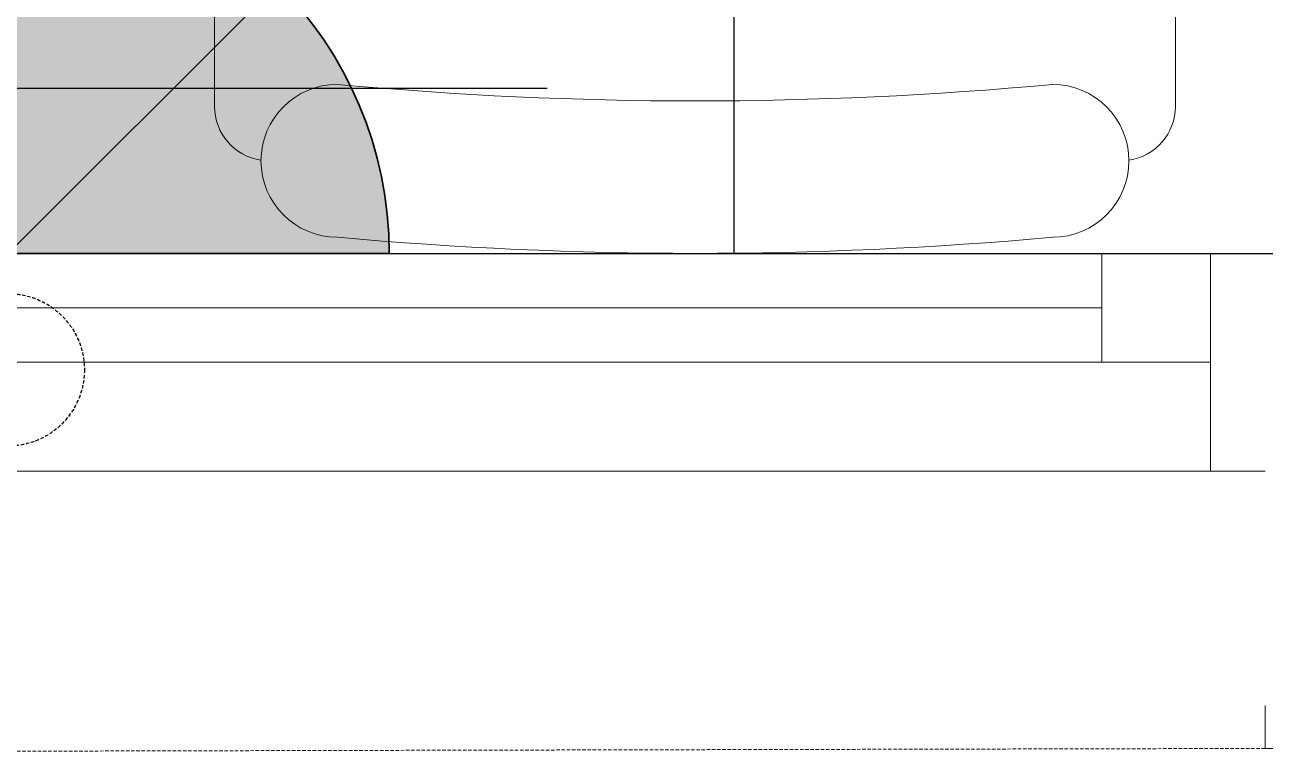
# Model space of a CAD drawing. Extents: x -178977 to 231842, y -29287 to 19916.
# Drawn here: x 26420 to 26990, y -13060 to -12725 of the extents above; entities that cross this region are included whole.
import ezdxf
from ezdxf.enums import TextEntityAlignment as Align

# ---------------------------------------------------------------- set-up
doc = ezdxf.new("R2010")
doc.units = 0
doc.header["$LTSCALE"] = 0.25
for name, pattern in [('01-First Floor-FUR$0$HIDDEN', [9.524999999999999, 6.35, -3.175]), ('DASHDOT', [25.4, 12.7, -6.35, 0, -6.35]), ('HIDDEN', [9.524999999999999, 6.35, -3.175])]:
    doc.linetypes.add(name, pattern=pattern)
for name, color, linetype, lineweight in [('01-First Floor-FUR$0$Aluminum', 251, 'Continuous', 5), ('01-First Floor-FUR$0$LOADING', 253, 'Continuous', 5), ('01-First Floor-FUR$0$Proj', 251, 'Continuous', 5), ('01-First Floor-FUR$0$Walls', 251, 'Continuous', 5), ('E-LITE-CLNG-CNDT', 6, 'DASHDOT', 35), ('E-LITE-EXIT-NUMB', 6, 'Continuous', 25), ('E-POWR-FLOR-CNDT', 6, 'HIDDEN', 25), ('E-POWR-WALL @ 100', 4, 'Continuous', 35)]:
    doc.layers.add(name, color=color, linetype=linetype, lineweight=lineweight)
doc.layers.add('01-First Floor-FUR$0$FALSE CEILING', color=251, linetype='Continuous')
doc.styles.add('DC_SIMPLEX', font='SIMPLEX.shx', dxfattribs={"width": 0.7})

# ---------------------------------------------------------------- blocks, each defined once
blk = doc.blocks.new('01-First Floor-FUR$0$GF21018-P')
at = {"color": 0}
for p, q in [((-0.2206958158158443, 0.4756307261486727), (-0.2206958158158443, 0.0674977280054634)), ((0.2204937210156821, 0.4756307261486727), (0.2204937210156821, 0.0674977280054634))]:
    blk.add_line(p, q, dxfattribs=at)
for centre, radius, start, end in [((-0.1642902328567111, 0.0424977280054613), 0.0351139560901341, 90.00000000000004, 270), ((-4.0174444003e-06, 1.846735474002139), 1.776735474005004, 264.6945553321505, 275.3052680112835), ((0.1640881380565453, 0.0424977280054613), 0.0351139560901341, 270.0000000000001, 90), ((-0.1956958158158457, 0.0674977280054634), 0.025, 179.9999999999999, 261.4720758531367), ((0.1954937210156835, 0.0674977280054634), 0.025, 278.5279241468623, 360), ((-3.2405935642e-06, 1.831363171438854), 1.831363171441721, 264.8532206013883, 275.1469821681523)]:
    blk.add_arc(centre, radius, start, end, dxfattribs=at)
blk = doc.blocks.new('01-First Floor-FUR')
at = {"layer": '01-First Floor-FUR$0$Aluminum'}
for p, q in [((25789.78882259218, -12829.99999999994), (26989.78882259171, -12829.99999999988)), ((26914.78882259171, -12879.99999999994), (26914.78882259171, -12829.99999999994)), ((26964.78882259171, -12929.99999999988), (26964.78882259171, -12829.99999999994)), ((26914.78882259171, -12854.99999999994), (25864.78882259218, -12854.99999999988)), ((25814.78882259218, -12879.99999999994), (26964.78882259171, -12879.99999999988)), ((25789.78882259218, -12929.99999999994), (26989.78882259171, -12929.99999999988))]:
    blk.add_line(p, q, dxfattribs=at)
at = {"layer": '01-First Floor-FUR$0$FALSE CEILING', "linetype": 'Continuous'}
blk.add_line((26745.99999977331, -12829.99999999981), (26745.99999977331, -8829.999999999813), dxfattribs=at)
at = {"layer": '01-First Floor-FUR$0$FALSE CEILING'}
blk.add_lwpolyline([(29375.99999988321, -8829.99999999981), (25875.99999988233, -8829.99999999981), (25875.99999989019, -10709.99999999981), (25876.0107734426, -10709.99999999981), (25876.0107734426, -12829.99999999981), (29375.99999988321, -12829.99999999981), (29375.99999988321, -8829.99999999981)], dxfattribs=at)
at = {"layer": '01-First Floor-FUR$0$Proj', "linetype": '01-First Floor-FUR$0$HIDDEN'}
blk.add_line((26989.78882259171, -13057.35560961522, 5.889102110828714e-07), (25789.78882259125, -13059.99999999983, 5.889126611230422e-07), dxfattribs=at)
at = {"layer": '01-First Floor-FUR$0$Walls'}
for q in [(26989.78882259183, -13037.58087715402, 5.889102110828714e-07), (27921.00000000041, -13060.00000000728, -5.890294063198853e-07)]:
    blk.add_line((26989.78882259171, -13057.35560961522, 5.889102110828714e-07), q, dxfattribs=at)
at = {"layer": '01-First Floor-FUR$0$LOADING', "extrusion": (-2.240207019314477e-05, -7.774263848676228e-06, 0.9999999997188542), "xscale": 1000, "yscale": 1000, "zscale": 1000, "rotation": 359.9985892349692}
blk.add_blockref('01-First Floor-FUR$0$GF21018-P', (26728.11372624868, -12830.00000426724, -0.4990212748558835), dxfattribs=at)
blk = doc.blocks.new('*U172')
h = blk.add_hatch(color=253)
edge = h.paths.add_edge_path()
edge.add_line((3.031483992899528e-12, 1.750000000000001), (3.034540961308002e-12, -1.749999999999998))
edge.add_arc((3.032623899045092e-12, 9.992007221626409e-16), 1.75, 90, 270.00000000000006, ccw=False)
for p, q in [((-1.677050983121811, 0.4999999999999998), (-3.211308144663239, 0.499999999999999)), ((-1.67705098312181, -0.5000000000000002), (-3.211308144663239, -0.500000000000001))]:
    blk.add_line(p, q)
blk.add_lwpolyline([(3.031483992899528e-12, 1.750000000000001, 0.9999999999999999), (3.032998256812983e-12, -1.75)], format="xyb", close=True)
at = {"layer": 'Defpoints'}
for p, q in [((-2.474873734149885, 2.47487373415297), (3.032241124856227e-12, 4.440892098500626e-16)), ((-0.75817761404292, -2.474873734152971), (-0.7581776140429222, 2.474873734152971)), ((-2.474873734149883, -2.474873734152971), (3.032241124856227e-12, 4.440892098500626e-16))]:
    blk.add_line(p, q, dxfattribs=at)
at = {"layer": 'E-LITE-EXIT-NUMB', "style": 'DC_SIMPLEX', "width": 0.7, "flags": 8}
blk.add_attdef('TYPE', text='', height=2, rotation=359.9999977995651, dxfattribs=at).set_placement((-2.682007227268933, 5.238332855567586), align=Align.RIGHT)
blk.add_attdef('CIRCUIT', (2.682007227274998, 5.238332855567586), '', height=2, rotation=359.9999977995651, dxfattribs=at)

msp = doc.modelspace()

# ---------------------------------------------------------------- linework, layer by layer
at = {"layer": 'E-POWR-FLOR-CNDT'}
msp.add_circle((26412.61296045827, -12883.4870873942, -0.1044575172348517), 35, dxfattribs=at)

# ---------------------------------------------------------------- block references
at = {"layer": 'E-LITE-CLNG-CNDT'}
msp.add_blockref('01-First Floor-FUR', (0, 0), dxfattribs=at)
at = {"layer": 'E-POWR-WALL @ 100', "xscale": 100, "yscale": 100, "zscale": 100, "rotation": 269.9999999999911}
msp.add_blockref('*U172', (26412.61296045827, -12829.99999998353, -0.1044575172348517), dxfattribs=at)

doc.saveas('drawing.dxf')
